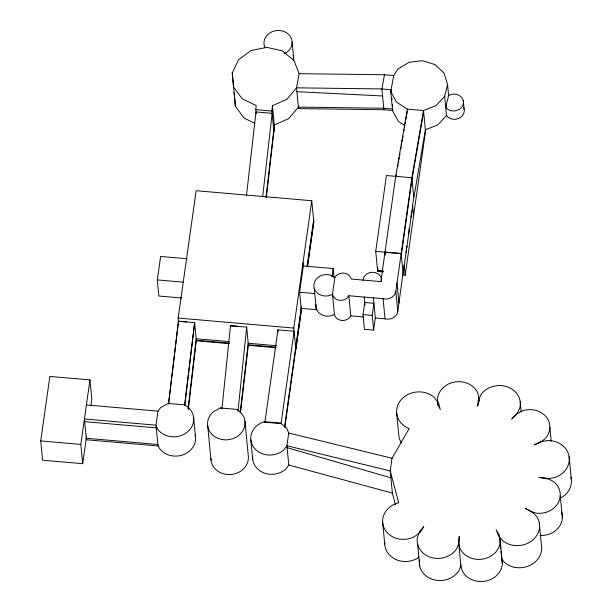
<?xml version="1.0" encoding="UTF-8"?>
<svg xmlns="http://www.w3.org/2000/svg" width="612" height="612" viewBox="0 0 612 612"><rect width="100%" height="100%" fill="white"/><g stroke="black" fill="none" stroke-linecap="round" stroke-linejoin="round"><path stroke-width="0.92" d="M266.342 197.293L274.459 126.462L272.462 105.669L286.852 99.358L296.537 87.83L299.115 73.669L293.944 60.381L282.277 50.88L266.771 47.338L250.981 50.559L238.519 59.815L232.231 72.981L233.562 87.049L242.199 98.8L256.176 105.547L255.762 109.632L256.168 113.824M273.924 131.832L271.919 111.032L272.462 105.669M221.919 408.969L230.502 325.737L246.659 327.137L248.411 345.321L275.897 347.7M237.976 411.318L246.667 327.137M246.498 195.35L255.984 111.935L272.141 113.335L262.663 196.75M188.06 408.954L196.192 338.742L229.225 341.611M188.312 409.504L196.337 340.249L229.37 343.087M240.195 412.503L248.212 343.255L276.647 345.719M240.447 413.062L248.357 344.763L275.836 347.111M265.975 197.691L274.375 124.94L288.703 118.644L298.396 107.123L383.755 108.225L392.904 109.013M229.423 343.676L196.391 340.808L194.639 322.631L178.482 321.231L168.537 403.958L178.482 321.231L178.176 318.049L196.146 190.715L311.76 200.736L313.818 222.095L307.584 266.281M373.389 297.845L375.324 317.98L385.017 318.821A9.754 8.537 -5.5 0 0 397.777 311.485L404.18 264.69L405.198 275.255L402.344 275.01M264.407 421.66L264.338 422.188L280.495 423.588M284.519 427.298L301.418 306.49M284.932 426.862L301.555 307.966M86.544 436.402L82.697 463.689L42.603 460.216L40.744 440.923L49.847 376.418L89.941 379.891L91.8 399.185L90.882 405.679M82.697 463.689L80.838 444.396L89.941 379.891M181.726 298.013L158.875 296.04L157.322 279.921L160.635 256.459L187.295 258.769M158.011 411.157L156.029 425.187L158.034 445.972L86.43 439.768L84.425 418.983L156.029 425.187L157.437 428.905A19.569 17.136 -5.5 0 0 187.922 431.552A19.569 17.136 -5.5 0 0 184.441 404.846L168.285 403.446L160.734 407.508L158.011 411.157L86.407 404.953M264.904 422.158L277.932 329.845L294.097 331.245L281.061 423.558M301.617 308.555L295.848 349.429L293.791 328.07L311.76 200.736M303.001 262.793L303.307 265.96L299.597 292.245L314.53 293.538M307.117 266.098L313.619 220.029M307.392 266.633L313.765 221.506M395.497 504.915L392.361 493.096L390.227 470.942L392.017 458.243L409.145 428.629A21.894 19.171 -5.5 0 1 400.784 400.149A21.894 19.171 -5.5 0 1 434.451 397.609L438.613 403.163L440.303 409.68L437.794 404.004L437.595 397.869A20.862 18.268 -5.5 0 1 456.537 381.766A20.862 18.268 -5.5 0 1 478.133 394.067L479.066 400.133L477.643 406.177L478.354 399.743L481.499 393.845A21.397 18.735 -5.5 0 1 507.792 386.991A21.397 18.735 -5.5 0 1 519.733 408.212L516.803 414.194L511.762 418.998L516.023 414.355L521.745 411.134A20.448 17.901 -5.5 0 1 545.881 416.52A20.448 17.901 -5.5 0 1 545.3 438.521L540.266 442.53L534.062 444.916L540.771 441.619L548.306 440.525A21.81 19.094 -5.5 0 1 569.122 456.682A21.81 19.094 -5.5 0 1 553.883 477.788L546.325 478.76L538.92 477.398L545.636 477.987L551.71 480.466A20.525 17.97 -5.5 0 1 558.825 501.557A20.525 17.97 -5.5 0 1 537.053 513.246L530.581 511.64L525.119 508.266L531.752 511.456L536.67 516.482A21.864 19.14 -5.5 0 1 531.583 540.985A21.864 19.14 -5.5 0 1 503.316 541.184L498.551 536.051L496.133 529.74L499.323 535.179L500.249 541.291A20.93 18.329 -5.5 0 1 483.067 559.031A20.93 18.329 -5.5 0 1 460.056 548.559L458.472 542.569L459.26 536.41L459.168 542.76L456.651 548.765A21.221 18.574 -5.5 0 1 431.491 557.57A21.221 18.574 -5.5 0 1 417.315 537.879L419.457 531.774L423.802 526.603L420.214 532.211L414.707 536.487A21.252 18.605 -5.5 0 1 384.206 528.278A21.252 18.605 -5.5 0 1 398.68 502.773L390.227 470.942L286.921 445.727L284.052 449.766A19.569 17.136 -5.5 0 1 253.559 447.127A19.569 17.136 -5.5 0 1 264.407 421.66L280.571 423.06L286.806 428.323L288.711 433.028L286.921 445.727L288.78 465.013L285.911 469.052A19.569 17.136 -5.5 0 1 264.109 472.984A19.569 17.136 -5.5 0 1 252.641 456.606M331.979 276.999L333.173 268.553L303.307 265.96M448.611 95.564A9.639 8.438 -5.5 0 1 461.945 97.805A9.639 8.438 -5.5 0 1 459 109.563A9.639 8.438 -5.5 0 1 445.689 107.222L448.611 95.564L447.556 84.617L444.105 73.218L435.04 64.597L422.379 60.68L408.931 62.332L397.685 69.194L393.723 75.567L390.739 91.609L396.584 102.189L407.363 109.127L395.712 176.348L380.855 281.612L351.196 279.041A8.683 7.604 -5.5 0 0 343.753 273.113A8.683 7.604 -5.5 0 0 334.825 277.626L332.477 294.303L334.412 314.438A8.645 7.566 -5.5 0 0 341.848 320.459A8.645 7.566 -5.5 0 0 350.783 315.853L363.436 316.947M363.023 314.591L364.729 302.489L373.909 303.284L372.203 315.387L373.618 330.082L364.438 329.287L363.023 314.591L372.203 315.387M383.227 271.858L377.658 271.368L375.73 251.348L386.432 175.545L411.868 177.748L413.727 197.049M377.918 267.888L377.52 270.703L383.127 271.185M377.658 271.368L377.925 269.502M373.618 330.082L375.324 317.98M397.777 311.485L395.834 291.35L411.868 177.748L423.519 110.527L435.981 105.608L444.633 96.283L447.556 84.617M401.311 254.99L412.006 179.186L423.634 111.69M412.649 205.938L403.101 273.579L401.166 253.552L375.73 251.348M405.198 275.255L425.524 131.274L423.519 110.527L407.363 109.127M396.01 176.853L396.331 174.994M397.769 166.617L398.091 164.758M398.412 162.899L398.733 161.04M399.055 159.174L399.376 157.315M399.697 155.456L400.019 153.597M400.814 148.945L401.135 147.079M401.457 145.22L401.778 143.361M402.099 141.502L402.421 139.635M402.742 137.776L403.063 135.918M403.866 131.266L404.18 129.407M404.501 127.548L404.823 125.682M405.144 123.823L405.465 121.964M405.947 119.172L407.347 111.047M393.049 110.527L383.892 109.732L298.534 108.615L298.863 106.848M393.723 75.567L384.474 74.763L381.896 88.931L383.892 109.732M445.681 107.207L446.385 104.43M444.633 96.283L446.492 115.569L437.84 124.894L425.378 129.82L412.572 205.211L413.59 215.784M418.968 556.981L416.841 558.634A21.252 18.605 -5.5 0 1 395.023 559.093A21.252 18.605 -5.5 0 1 384.757 542.431M299.115 73.669L384.474 74.763M296.904 91.685L382.569 95.977M255.762 109.632L271.919 111.032M377.589 270.649L383.158 271.131M334.825 277.626A12.232 10.71 -5.5 0 0 318.217 277.274A12.232 10.71 -5.5 0 0 316.167 291.802A12.232 10.71 -5.5 0 0 332.477 294.303A8.645 7.566 -5.5 0 0 339.905 300.324A8.645 7.566 -5.5 0 0 348.84 295.718L383.074 298.687A9.754 8.537 -5.5 0 0 395.834 291.35M157.322 279.921L183.034 282.147M301.15 308.364L317.016 309.741M178.176 318.049L293.791 328.07M178.482 321.231L186.584 321.935M230.502 325.737L238.588 326.433M84.686 421.66L156.29 427.864M86.284 438.276L157.888 444.48L159.296 448.198A19.569 17.136 -5.5 0 0 183.24 454.739A19.569 17.136 -5.5 0 0 195.136 434.91M40.744 440.923L80.838 444.396M401.158 253.613L385.009 252.152L385.269 254.967M288.711 433.028L392.017 458.243M288.78 465.013L392.361 493.096M287.105 447.647L390.884 477.804M254.699 123.234L244.058 118.093L235.421 106.343L232.231 72.981M404.601 125.445L398.435 121.482L392.598 110.902L390.739 91.609M501.496 556.591L501.763 559.36L505.451 563.338A21.864 19.14 -5.5 0 0 530.543 565.106A21.864 19.14 -5.5 0 0 541.398 544.879L539.264 522.732M460.607 564.723L462.19 570.713A20.93 18.329 -5.5 0 0 485.201 581.186A20.93 18.329 -5.5 0 0 502.376 563.438L500.249 541.291M501.763 559.36L502.376 563.438M385.002 252.213L385.147 253.59M295.65 347.364L295.795 348.802M569.122 456.682L571.256 478.836M560.248 495.72L562.374 517.867M549.882 427.513L551.221 441.359M520.208 401.77L521.187 411.922M463.322 100.85L464.126 109.204M499.629 537.214L500.165 542.752M500.341 544.596L500.692 548.291M500.96 551.06L501.32 554.747M478.859 398.794L479.127 401.564M458.771 543.708L460.905 565.855L458.778 570.919A21.221 18.574 -5.5 0 1 435.622 580.176A21.221 18.574 -5.5 0 1 419.319 563.675M437.733 401.977L438.085 405.672M411.792 212.004L411.715 211.278L411.012 217.482M409.382 229.026L409.313 228.307L408.609 234.511M406.873 246.85L406.804 246.123L406.1 252.328M391.405 93.399L391.045 89.727L381.896 88.931L296.537 87.83L298.534 108.615M391.848 97.989L392.024 99.825M392.46 104.422L392.644 106.259M397.012 283.012L398.947 303.147M417.613 544.213L419.748 566.368M396.645 412.97L398.779 435.124A21.894 19.171 -5.5 0 0 401.541 443.065M383.074 298.687L385.017 318.821M364.209 297.05L364.997 305.243M382.622 522.097L384.757 544.252M348.84 295.718L350.783 315.853M333.173 268.553L333.991 277.083M292.108 42.144L293.63 57.956M314.239 288.229L316.182 308.364M299.291 289.071L301.349 310.429M277.932 329.845L278.116 331.742M250.828 439.883L252.687 459.168M244.961 421.339L248.304 456.047A18.773 16.432 -5.5 0 1 230.502 474.529A18.773 16.432 -5.5 0 1 210.903 458.373M207.652 425.478L210.995 460.193M193.591 417.285L195.45 436.578M234.09 92.274L235.421 106.343M334.412 314.438A12.232 10.71 -5.5 0 1 321.407 314.606A12.232 10.71 -5.5 0 1 315.891 304.386M419.281 561.839A21.221 18.574 -5.5 0 1 419.45 560.034M463.613 107.613A9.639 8.438 -5.5 0 1 458.977 118.338A9.639 8.438 -5.5 0 1 446.492 115.569M363.046 280.472A9.302 8.14 -5.5 0 1 372.999 272.286A9.302 8.14 -5.5 0 1 381.551 281.222M265.065 47.889A14.099 12.339 -5.5 0 1 272.332 31.617A14.099 12.339 -5.5 0 1 290.815 37.301A14.099 12.339 -5.5 0 1 284.167 53.764M293.24 55.386A14.099 12.339 -5.5 0 1 293.4 60.557M570.927 477.207A21.81 19.094 -5.5 0 1 560.408 498.183M561.564 511.992A20.525 17.97 -5.5 0 1 540.021 535.462M194.639 322.631L184.694 405.358L194.639 322.631M220.312 407.952L213.198 411.937A18.773 16.432 -5.5 0 0 213.917 436.027A18.773 16.432 -5.5 0 0 241.266 432.99A18.773 16.432 -5.5 0 0 236.469 409.352L220.312 407.952"/></g></svg>
